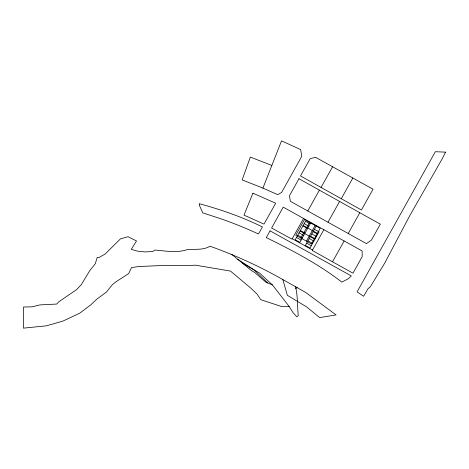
<?xml version="1.0" encoding="UTF-8"?>
<svg xmlns="http://www.w3.org/2000/svg" width="469" height="469" viewBox="0 0 469 469"><rect width="100%" height="100%" fill="white"/><g stroke="black" fill="none" stroke-linecap="round" stroke-linejoin="round"><path stroke-width="0.7" d="M262.91 188.116L281.541 140.858L300.635 149.576L301.79 156.271L281.623 192.425L277.736 194.653L261.913 187.694L242.145 179.908L250.34 157.086L271.85 165.428M303.549 218.448L291.994 239.167L271.615 228.022L283.206 207.146L362.138 250.95L362.191 256.66L352.964 273.192L312.278 250.487L323.862 229.716M307.787 210.98L319.401 190.15M321.054 187.436L332.585 166.753L373.025 189.218L361.435 209.983L300.506 175.969L310.144 158.674L315.549 157.297L332.585 166.753M300.852 238.041L309.569 222.412M299.58 242.79L310.888 222.517M306.404 241.136L315.121 225.507M305.126 245.885L316.44 225.601M327.989 222.23L339.591 201.43M341.274 198.727L352.829 178.003M332.527 261.772L344.123 240.966M348.221 233.498L359.805 212.721M295.622 288.57L297.194 287.644L305.724 292.474L336.097 314.922L319.647 317.607L306.632 306.89L287.362 295.329L282.854 279.6C259.615 266.357 235.162 255.212 209.971 246.196C203.534 250.358 194.998 248.963 187.629 249.508C176.86 253.248 165.874 250.915 154.864 250.047L152.912 251.495L145.085 251.923L137.599 251.173L131.267 249.361L136.52 240.949L128.049 236.722L120.51 238.827L105.144 254.01L98.865 257.604L97.171 257.44L95.313 263.684L89.761 270.642L81.506 284.349L76.605 289.625L58.871 301.749L56.679 304.064L39.883 304.909L32.103 306.843L23.485 307.019L23.45 328.142L46.425 325.826L63.016 321.048L79.765 313.192L90.857 304.75L96.52 299.421L106.422 292.064L112.132 284.959L115.696 281.975L128.688 273.568L131.478 267.6L138.367 266.562L166.436 265.313L181.016 265.618L195.614 265.202L230.496 271.076L250.552 287.896L257.041 294.051L260.793 299.691L281.81 306.597L289.232 306.568L292.943 312.559L296.813 316.792L298.302 315.649C297.135 305.981 297.973 296.138 295.482 286.676L282.854 279.6M289.232 306.568L272.395 284.894L265.982 282.244L254.761 272.553L251.255 270.42L231.903 254.491M310.132 223.877L305.507 221.298L295.183 239.794L299.808 242.373M304.217 223.607L308.842 226.187M314.388 229.282L319.014 231.862L309.986 248.048L305.36 245.469M303.185 225.46L317.384 233.38M302.927 225.917L307.553 228.497M313.099 231.598L317.724 234.178M311.809 233.908L316.434 236.487M300.348 230.543L304.967 233.122M310.519 236.218L315.145 238.797M300.09 231.006L314.289 238.932M299.058 232.859L303.678 235.438M309.229 238.533L313.855 241.113M297.768 235.168L302.388 237.748M307.94 240.843L312.565 243.423M296.478 237.478L301.098 240.064M306.65 243.159L311.275 245.738M292.251 238.703L312.536 250.024M295.482 286.676L297.194 287.644M242.344 263.08L259.715 273.181L272.395 284.894M237.73 259.287L254.028 269.874L267.822 283.006M199.577 203.81L199.237 205.006L202.784 212.867L222.277 219.263A417.474 417.474 0 0 1 252.269 231.188L258.495 233.984L262.435 226.932C242.344 217.083 221.175 209.602 199.577 203.81M252.914 193.181L243.997 215.13L264.012 224.112L275.684 203.218L252.914 193.181M445.55 152.149L442.12 158.962L409.994 215.259L384.574 263.361L370.322 286.799L367.96 288.781L363.622 296.267L357.097 291.853L435.349 151.704L445.55 152.149M270.05 230.842L266.292 237.619C292.568 250.481 318.656 264.147 341.854 282.133L348.35 278.721L351.304 275.924L270.05 230.842M298.964 178.742L289.496 195.708L290.329 201.271L366.436 243.634L371.466 240.052L380.33 224.176L298.964 178.742M304.492 219.58L295.775 235.209L311.475 243.968L320.198 228.339L304.492 219.58"/></g></svg>
